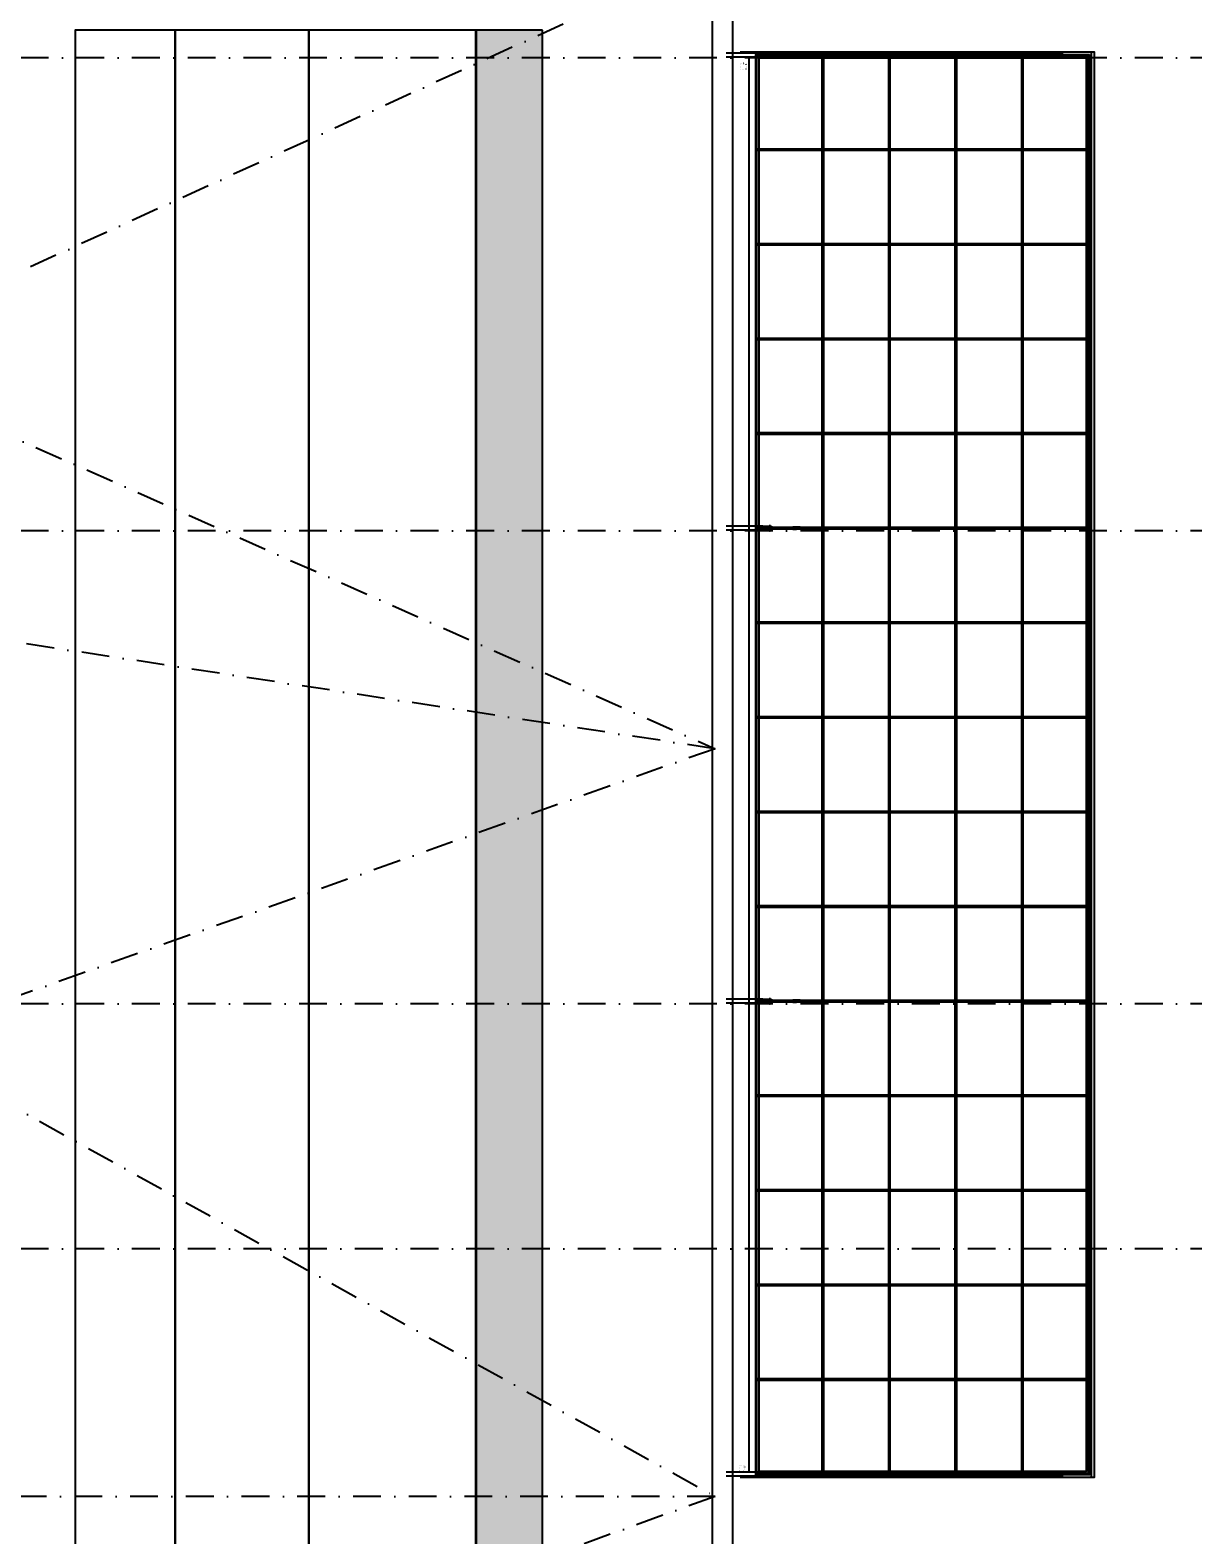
# Model space of a CAD drawing. Header units: millimetres. Extents: x -2755 to 27598, y -1135 to 13405.
# Drawn here: x 19359 to 21448, y 1641 to 4345 of the extents above; entities that cross this region are included whole.
import ezdxf

# ---------------------------------------------------------------- set-up
doc = ezdxf.new("R2010")
doc.units = ezdxf.units.MM
doc.header["$LTSCALE"] = 100
for name, pattern in [('DASHDOT', [1, 0.5, -0.25, 0, -0.25]), ('DASHDOT2', [0.5, 0.25, -0.125, 0, -0.125]), ('DOT', [0.25, 0, -0.25])]:
    doc.linetypes.add(name, pattern=pattern)
doc.layers.add('AKS', color=7, linetype='DASHDOT2', transparency=0.8)
for name, color, linetype in [('GOR', 7, 'Continuous'), ('KOLON', 7, 'Continuous'), ('OK', 7, 'Continuous'), ('OLCU DIS', 7, 'Continuous'), ('PEYZAJ', 7, 'Continuous')]:
    doc.layers.add(name, color=color, linetype=linetype)
doc.styles.add('olcu', font='romans.shx', dxfattribs={"width": 0.5})
doc.dimstyles.new('1-200', dxfattribs={"dimtxt": 40, "dimasz": 2, "dimexe": 0, "dimexo": 0, "dimgap": 10, "dimtad": 1, "dimdec": 4, "dimrnd": 0.1, "dimzin": 9, "dimdsep": 46, "dimtxsty": 'olcu', "dimblk1": 'SOL', "dimblk2": 'SAG', "dimsah": 1, "dimcen": 0, "dimse1": 1, "dimse2": 1, "dimclre": 13, "dimadec": 0, "dimazin": 0, "dimtfac": 1, "dimtdec": 4, "dimtix": 1, "dimtmove": 2, "dimatfit": 2, "dimldrblk": 'SOL', "dimfxl": 0, "dimtolj": 1, "dimarcsym": 0})

# ---------------------------------------------------------------- blocks, each defined once
blk = doc.blocks.new('cakil modulasyon')
h = blk.add_hatch()
h.set_pattern_fill('DOTS', color=0, scale=500, angle=90)
h.set_pattern_definition([(90, (-20, 71302.746), (-31.25, 15.625), [0, -31.25])])
h.paths.add_polyline_path([(20259.6, 4314.6), (20140.4, 4314.6), (20140.4, 355.4), (20259.6, 355.4)])
at = {"color": 0}
for p, q in [((19420, 4315), (19420, 355)), ((19600, 4315), (19600, 355)), ((19840, 4315), (19840, 355)), ((20140, 4315), (20140, 355))]:
    blk.add_line(p, q, dxfattribs=at)
for points in [[(20260, 4315), (19420, 4315), (19420, 355), (20260, 355)], [(19600, 4315), (19420, 4315), (19420, 355), (19600, 355)], [(19840, 4315), (19600, 4315), (19600, 355), (19840, 355)], [(20140, 4315), (19840, 4315), (19840, 355), (20140, 355)], [(20260, 4315), (20140, 4315), (20140, 355), (20260, 355)], [(20259.6, 4314.6), (20140.4, 4314.6), (20140.4, 355.4), (20259.6, 355.4)]]:
    blk.add_lwpolyline(points, close=True, dxfattribs=at)
blk = doc.blocks.new('cati duzenleme +11.00')
at = {"color": 0}
blk.add_blockref('cakil modulasyon', (-5, -2575), dxfattribs=at)
blk = doc.blocks.new('TASIYICI SISTEM (2.KAT)')
at = {"layer": 'AKS', "color": 14, "ltscale": 2}
for p, q in [((16415, -8025), (-7145, -8025)), ((16415, -8875), (-7145, -8875)), ((16415, -9725), (-7145, -9725)), ((16415, -10165), (-7145, -10165))]:
    blk.add_line(p, q, dxfattribs=at)
blk = doc.blocks.new('CELIK ASKI')
at = {"color": 0, "linetype": 'ByBlock'}
for p, q in [((-3.5, 0), (3.5, 0)), ((-3.5, -15.5), (-3.5, 0)), ((-4.7, -12.1), (-4.7, -12.1)), ((-4.4, -12.1), (-4.7, -12.1)), ((-4.7, -12.1), (-4.7, -12.8)), ((-4.7, -12.1), (-4.7, -12.9)), ((-4.7, -12.8), (-4.7, -12.9)), ((-4.4, -12.9), (-4.7, -12.9)), ((-4.5, -12.1), (-4.6, -12.9)), ((-3.8, -11.5), (-4.4, -11.5)), ((-4.4, -11.7), (-4.4, -13.3)), ((-3.8, -11.9), (-4.4, -11.9)), ((-3.8, -13.1), (-4.4, -13.1)), ((-4.4, -13.5), (-3.7, -13.5)), ((-3.5, -11.2), (-3.7, -11.2)), ((-3.7, -11.2), (-3.7, -13.7)), ((-3.7, -11.7), (-3.7, -13.3)), ((-3.7, -13.7), (-3.5, -13.7)), ((-3, -15.5), (-3.5, -15.5)), ((3, -0.5), (-3, -0.5)), ((-3, -0.5), (-3, -15.5)), ((-3, -12.1), (-2.9, -12.9)), ((3, -12.1), (-3, -12.1)), ((3, -12.9), (-3, -12.9)), ((-2.8, -12.1), (-2.9, -12.9)), ((-2.6, -12.1), (-2.7, -12.9)), ((-2.4, -12.1), (-2.5, -12.9)), ((-2.2, -12.1), (-2.3, -12.9)), ((-2, -12.1), (-2.1, -12.9)), ((-1.8, -12.1), (-1.9, -12.9)), ((-1.6, -12.1), (-1.7, -12.9)), ((-1.4, -12.1), (-1.5, -12.9)), ((-1.2, -12.1), (-1.3, -12.9)), ((-1, -12.1), (-1.1, -12.9)), ((-0.8, -12.1), (-0.9, -12.9)), ((-0.6, -12.1), (-0.7, -12.9)), ((-0.4, -12.1), (-0.5, -12.9)), ((-0.2, -12.1), (-0.3, -12.9)), ((0, -12.1), (-0.1, -12.9)), ((0.2, -12.1), (0.1, -12.9)), ((0.4, -12.1), (0.3, -12.9)), ((0.6, -12.1), (0.5, -12.9)), ((0.8, -12.1), (0.7, -12.9)), ((1, -12.1), (0.9, -12.9)), ((1.2, -12.1), (1.1, -12.9)), ((1.4, -12.1), (1.3, -12.9)), ((1.6, -12.1), (1.5, -12.9)), ((1.8, -12.1), (1.7, -12.9)), ((2, -12.1), (1.9, -12.9)), ((2.2, -12.1), (2.1, -12.9)), ((2.4, -12.1), (2.3, -12.9)), ((2.6, -12.1), (2.5, -12.9)), ((2.8, -12.1), (2.7, -12.9)), ((3, -12.1), (2.9, -12.9)), ((3, -15.5), (3, -0.5)), ((3.5, -15.5), (3, -15.5)), ((3.5, 0), (3.5, -15.5)), ((3.5, -11.3), (3.7, -11.3)), ((3.7, -13.8), (3.5, -13.8)), ((3.7, -11.3), (3.7, -13.8)), ((3.7, -11.5), (4.3, -11.5)), ((3.7, -11.5), (3.7, -13.5)), ((3.7, -11.9), (4.3, -11.9)), ((3.7, -13.1), (4.3, -13.1)), ((3.7, -13.5), (4.3, -13.5)), ((-0.5, -53.4), (-0.5, -59.3)), ((0.6, -53.4), (0.6, -59.3)), ((-1.7, -54.5), (-0.5, -54.5)), ((-1.7, -56), (-0.5, -56)), ((-1.7, -60.4), (1.8, -60.4)), ((1, -62.7), (-1, -62.7)), ((1, -63), (-1, -63)), ((1, -63.3), (-1, -63.3)), ((1, -63.6), (-1, -63.6)), ((1, -63.9), (-1, -63.9)), ((1, -64.2), (-1, -64.2)), ((1, -64.5), (-1, -64.5)), ((1, -64.8), (-1, -64.8)), ((1, -65.1), (-1, -65.1)), ((1, -65.4), (-1, -65.4)), ((1, -65.7), (-1, -65.7)), ((1, -66), (-1, -66)), ((1, -66.3), (-1, -66.3)), ((1, -66.6), (-1, -66.6)), ((1, -66.9), (-1, -66.9)), ((1, -67.2), (-1, -67.2)), ((1, -67.5), (-1, -67.5)), ((1, -67.8), (-1, -67.8)), ((1, -68.1), (-1, -68.1)), ((1, -68.4), (-1, -68.4)), ((1, -68.7), (-1, -68.7)), ((1, -69), (-1, -69)), ((1, -69.3), (-1, -69.3)), ((-1, -69.6), (1, -69.6)), ((0.8, -62.9), (-0.8, -62.9)), ((0.8, -63.2), (-0.8, -63.2)), ((0.8, -63.5), (-0.8, -63.5)), ((0.8, -63.8), (-0.8, -63.8)), ((0.8, -64.1), (-0.8, -64.1)), ((0.8, -64.4), (-0.8, -64.4)), ((0.8, -64.7), (-0.8, -64.7)), ((0.8, -65), (-0.8, -65)), ((0.8, -65.3), (-0.8, -65.3)), ((0.8, -65.6), (-0.8, -65.6)), ((0.8, -65.9), (-0.8, -65.9)), ((0.8, -66.2), (-0.8, -66.2)), ((0.8, -66.5), (-0.8, -66.5)), ((0.8, -66.8), (-0.8, -66.8)), ((0.8, -67.1), (-0.8, -67.1)), ((0.8, -67.4), (-0.8, -67.4)), ((0.8, -67.7), (-0.8, -67.7)), ((0.8, -68), (-0.8, -68)), ((0.8, -68.3), (-0.8, -68.3)), ((0.8, -68.6), (-0.8, -68.6)), ((0.8, -68.9), (-0.8, -68.9)), ((0.8, -69.2), (-0.8, -69.2)), ((0.8, -69.5), (-0.8, -69.5)), ((-0.5, -59.3), (0.6, -59.3)), ((0.6, -54.5), (1.8, -54.5)), ((0.6, -56), (1.8, -56)), ((-1.7, -525.9), (1.8, -525.9)), ((-1.7, -530.3), (-0.5, -530.3)), ((-1.7, -531.8), (-0.5, -531.8)), ((-1, -516.7), (1, -516.7)), ((1, -517), (-1, -517)), ((1, -517.3), (-1, -517.3)), ((1, -517.6), (-1, -517.6)), ((1, -517.9), (-1, -517.9)), ((1, -518.2), (-1, -518.2)), ((1, -518.5), (-1, -518.5)), ((1, -518.8), (-1, -518.8)), ((1, -519.1), (-1, -519.1)), ((1, -519.4), (-1, -519.4)), ((1, -519.7), (-1, -519.7)), ((1, -520), (-1, -520)), ((1, -520.3), (-1, -520.3)), ((1, -520.6), (-1, -520.6)), ((1, -520.9), (-1, -520.9)), ((1, -521.2), (-1, -521.2)), ((1, -521.5), (-1, -521.5)), ((1, -521.8), (-1, -521.8)), ((1, -522.1), (-1, -522.1)), ((1, -522.4), (-1, -522.4)), ((1, -522.7), (-1, -522.7)), ((1, -523), (-1, -523)), ((1, -523.3), (-1, -523.3)), ((1, -523.6), (-1, -523.6)), ((0.8, -516.8), (-0.8, -516.8)), ((0.8, -517.1), (-0.8, -517.1)), ((0.8, -517.4), (-0.8, -517.4)), ((0.8, -517.7), (-0.8, -517.7)), ((0.8, -518), (-0.8, -518)), ((0.8, -518.3), (-0.8, -518.3)), ((0.8, -518.6), (-0.8, -518.6)), ((0.8, -518.9), (-0.8, -518.9)), ((0.8, -519.2), (-0.8, -519.2)), ((0.8, -519.5), (-0.8, -519.5)), ((0.8, -519.8), (-0.8, -519.8)), ((0.8, -520.1), (-0.8, -520.1)), ((0.8, -520.4), (-0.8, -520.4)), ((0.8, -520.7), (-0.8, -520.7)), ((0.8, -521), (-0.8, -521)), ((0.8, -521.3), (-0.8, -521.3)), ((0.8, -521.6), (-0.8, -521.6)), ((0.8, -521.9), (-0.8, -521.9)), ((0.8, -522.2), (-0.8, -522.2)), ((0.8, -522.5), (-0.8, -522.5)), ((0.8, -522.8), (-0.8, -522.8)), ((0.8, -523.1), (-0.8, -523.1)), ((0.8, -523.4), (-0.8, -523.4)), ((-0.5, -532.9), (-0.5, -527)), ((-0.5, -527), (0.6, -527)), ((0.6, -532.9), (0.6, -527)), ((0.6, -530.3), (1.8, -530.3)), ((0.6, -531.8), (1.8, -531.8))]:
    blk.add_line(p, q, dxfattribs=at)
for points in [[(-0.4, -59.3), (-0.4, -3), (0.4, -3), (0.4, -59.3)], [(1, -76.1), (1, -69.6), (0.8, -69.5), (0.8, -69.4), (1, -69.3), (1, -69.3), (0.8, -69.2), (0.8, -69.1), (1, -69), (1, -69), (0.8, -68.9), (0.8, -68.8), (1, -68.7), (1, -68.7), (0.8, -68.6), (0.8, -68.5), (1, -68.4), (1, -68.4), (0.8, -68.3), (0.8, -68.2), (1, -68.1), (1, -68.1), (0.8, -68), (0.8, -67.9), (1, -67.8), (1, -67.8), (0.8, -67.7), (0.8, -67.6), (1, -67.5), (1, -67.5), (0.8, -67.4), (0.8, -67.3), (1, -67.2), (1, -67.2), (0.8, -67.1), (0.8, -67), (1, -66.9), (1, -66.9), (0.8, -66.8), (0.8, -66.7), (1, -66.6), (1, -66.6), (0.8, -66.5), (0.8, -66.4), (1, -66.3), (1, -66.3), (0.8, -66.2), (0.8, -66.1), (1, -66), (1, -66), (0.8, -65.9), (0.8, -65.8), (1, -65.7), (1, -65.7), (0.8, -65.6), (0.8, -65.5), (1, -65.4), (1, -65.4), (0.8, -65.3), (0.8, -65.2), (1, -65.1), (1, -65.1), (0.8, -65), (0.8, -64.9), (1, -64.8), (1, -64.8), (0.8, -64.7), (0.8, -64.6), (1, -64.5), (1, -64.5), (0.8, -64.4), (0.8, -64.3), (1, -64.2), (1, -64.2), (0.8, -64.1), (0.8, -64), (1, -63.9), (1, -63.9), (0.8, -63.8), (0.8, -63.7), (1, -63.6), (1, -63.6), (0.8, -63.5), (0.8, -63.4), (1, -63.3), (1, -63.3), (0.8, -63.2), (0.8, -63.1), (1, -63), (1, -63), (0.8, -62.9), (0.8, -62.8), (1, -62.7), (1, -62.7), (0.9, -62.6), (-0.9, -62.6), (-1, -62.7), (-1, -62.7), (-0.8, -62.8), (-0.8, -62.9), (-1, -63), (-1, -63), (-0.8, -63.1), (-0.8, -63.2), (-1, -63.3), (-1, -63.3), (-0.8, -63.4), (-0.8, -63.5), (-1, -63.6), (-1, -63.6), (-0.8, -63.7), (-0.8, -63.8), (-1, -63.9), (-1, -63.9), (-0.8, -64), (-0.8, -64.1), (-1, -64.2), (-1, -64.2), (-0.8, -64.3), (-0.8, -64.4), (-1, -64.5), (-1, -64.5), (-0.8, -64.6), (-0.8, -64.7), (-1, -64.8), (-1, -64.8), (-0.8, -64.9), (-0.8, -65), (-1, -65.1), (-1, -65.1), (-0.8, -65.2), (-0.8, -65.3), (-1, -65.4), (-1, -65.4), (-0.8, -65.5), (-0.8, -65.6), (-1, -65.7), (-1, -65.7), (-0.8, -65.8), (-0.8, -65.9), (-1, -66), (-1, -66), (-0.8, -66.1), (-0.8, -66.2), (-1, -66.3), (-1, -66.3), (-0.8, -66.4), (-0.8, -66.5), (-1, -66.6), (-1, -66.6), (-0.8, -66.7), (-0.8, -66.8), (-1, -66.9), (-1, -66.9), (-0.8, -67), (-0.8, -67.1), (-1, -67.2), (-1, -67.2), (-0.8, -67.3), (-0.8, -67.4), (-1, -67.5), (-1, -67.5), (-0.8, -67.6), (-0.8, -67.7), (-1, -67.8), (-1, -67.8), (-0.8, -67.9), (-0.8, -68), (-1, -68.1), (-1, -68.1), (-0.8, -68.2), (-0.8, -68.3), (-1, -68.4), (-1, -68.4), (-0.8, -68.5), (-0.8, -68.6), (-1, -68.7), (-1, -68.7), (-0.8, -68.8), (-0.8, -68.9), (-1, -69), (-1, -69), (-0.8, -69.1), (-0.8, -69.2), (-1, -69.3), (-1, -69.3), (-0.8, -69.4), (-0.8, -69.5), (-1, -69.6), (-1, -76.1)], [(1, -76.1), (1, -516.7), (0.8, -516.8), (0.8, -516.8), (1, -517), (1, -517), (0.8, -517.1), (0.8, -517.1), (1, -517.3), (1, -517.3), (0.8, -517.4), (0.8, -517.4), (1, -517.6), (1, -517.6), (0.8, -517.7), (0.8, -517.7), (1, -517.9), (1, -517.9), (0.8, -518), (0.8, -518), (1, -518.2), (1, -518.2), (0.8, -518.3), (0.8, -518.3), (1, -518.5), (1, -518.5), (0.8, -518.6), (0.8, -518.6), (1, -518.8), (1, -518.8), (0.8, -518.9), (0.8, -518.9), (1, -519.1), (1, -519.1), (0.8, -519.2), (0.8, -519.2), (1, -519.4), (1, -519.4), (0.8, -519.5), (0.8, -519.5), (1, -519.7), (1, -519.7), (0.8, -519.8), (0.8, -519.8), (1, -520), (1, -520), (0.8, -520.1), (0.8, -520.1), (1, -520.3), (1, -520.3), (0.8, -520.4), (0.8, -520.4), (1, -520.6), (1, -520.6), (0.8, -520.7), (0.8, -520.7), (1, -520.9), (1, -520.9), (0.8, -521), (0.8, -521), (1, -521.2), (1, -521.2), (0.8, -521.3), (0.8, -521.3), (1, -521.5), (1, -521.5), (0.8, -521.6), (0.8, -521.6), (1, -521.8), (1, -521.8), (0.8, -521.9), (0.8, -521.9), (1, -522.1), (1, -522.1), (0.8, -522.2), (0.8, -522.2), (1, -522.4), (1, -522.4), (0.8, -522.5), (0.8, -522.5), (1, -522.7), (1, -522.7), (0.8, -522.8), (0.8, -522.8), (1, -523), (1, -523), (0.8, -523.1), (0.8, -523.1), (1, -523.3), (1, -523.3), (0.8, -523.4), (0.8, -523.4), (1, -523.6), (1, -523.6), (0.9, -523.7), (-0.9, -523.7), (-1, -523.6), (-1, -523.6), (-0.8, -523.4), (-0.8, -523.4), (-1, -523.3), (-1, -523.3), (-0.8, -523.1), (-0.8, -523.1), (-1, -523), (-1, -523), (-0.8, -522.8), (-0.8, -522.8), (-1, -522.7), (-1, -522.7), (-0.8, -522.5), (-0.8, -522.5), (-1, -522.4), (-1, -522.4), (-0.8, -522.2), (-0.8, -522.2), (-1, -522.1), (-1, -522.1), (-0.8, -521.9), (-0.8, -521.9), (-1, -521.8), (-1, -521.8), (-0.8, -521.6), (-0.8, -521.6), (-1, -521.5), (-1, -521.5), (-0.8, -521.3), (-0.8, -521.3), (-1, -521.2), (-1, -521.2), (-0.8, -521), (-0.8, -521), (-1, -520.9), (-1, -520.9), (-0.8, -520.7), (-0.8, -520.7), (-1, -520.6), (-1, -520.6), (-0.8, -520.4), (-0.8, -520.4), (-1, -520.3), (-1, -520.3), (-0.8, -520.1), (-0.8, -520.1), (-1, -520), (-1, -520), (-0.8, -519.8), (-0.8, -519.8), (-1, -519.7), (-1, -519.7), (-0.8, -519.5), (-0.8, -519.5), (-1, -519.4), (-1, -519.4), (-0.8, -519.2), (-0.8, -519.2), (-1, -519.1), (-1, -519.1), (-0.8, -518.9), (-0.8, -518.9), (-1, -518.8), (-1, -518.8), (-0.8, -518.6), (-0.8, -518.6), (-1, -518.5), (-1, -518.5), (-0.8, -518.3), (-0.8, -518.3), (-1, -518.2), (-1, -518.2), (-0.8, -518), (-0.8, -518), (-1, -517.9), (-1, -517.9), (-0.8, -517.7), (-0.8, -517.7), (-1, -517.6), (-1, -517.6), (-0.8, -517.4), (-0.8, -517.4), (-1, -517.3), (-1, -517.3), (-0.8, -517.1), (-0.8, -517.1), (-1, -517), (-1, -517), (-0.8, -516.8), (-0.8, -516.8), (-1, -516.7), (-1, -76.1)], [(-0.4, -527), (-0.4, -537.6)], [(-0.4, -537.6), (0.4, -537.6)], [(0.4, -527), (0.4, -537.6)]]:
    blk.add_lwpolyline(points, dxfattribs=at)
for points in [[(0.9, -61.1), (1, -61.2), (1, -61.2), (0.8, -61.3), (0.8, -61.4), (1, -61.5), (1, -61.5), (0.8, -61.6), (0.8, -61.7), (1, -61.8), (1, -61.8), (0.8, -61.9), (0.8, -62), (1, -62.1), (1, -62.1), (0.8, -62.2), (0.8, -62.3), (1, -62.4), (1, -62.4), (0.8, -62.5), (0.8, -62.6), (1, -62.7), (1, -62.7), (0.8, -62.8), (0.8, -62.9), (1, -63), (1, -63), (0.8, -63.1), (0.8, -63.2), (1, -63.3), (1, -63.3), (0.8, -63.4), (0.8, -63.5), (1, -63.6), (1, -63.6), (0.8, -63.7), (0.8, -63.8), (1, -63.9), (1, -63.9), (0.8, -64), (0.8, -64.1), (1, -64.2), (1, -64.2), (0.8, -64.3), (0.8, -64.4), (1, -64.5), (1, -64.5), (0.8, -64.6), (0.8, -64.7), (1, -64.8), (1, -64.8), (0.8, -64.9), (0.8, -65), (1, -65.1), (1, -65.1), (0.8, -65.2), (0.8, -65.3), (1, -65.4), (1, -65.4), (0.8, -65.5), (0.8, -65.6), (1, -65.7), (1, -65.7), (0.8, -65.8), (0.8, -65.9), (1, -66), (1, -66), (0.8, -66.1), (0.8, -66.2), (1, -66.3), (1, -66.3), (0.8, -66.4), (0.8, -66.5), (1, -66.6), (1.5, -66.6), (1.8, -60.4), (1.8, -53.9, 0.331206), (1.5, -53.6), (1, -53.4), (0.6, -53.4), (0.6, -59.3), (-0.5, -59.3), (-0.5, -53.4), (-0.9, -53.4), (-1.5, -53.6, 0.331206), (-1.7, -53.9), (-1.7, -60.4), (-1.5, -66.6), (-1, -66.6), (-0.8, -66.5), (-0.8, -66.4), (-1, -66.3), (-1, -66.3), (-0.8, -66.2), (-0.8, -66.1), (-1, -66), (-1, -66), (-0.8, -65.9), (-0.8, -65.8), (-1, -65.7), (-1, -65.7), (-0.8, -65.6), (-0.8, -65.5), (-1, -65.4), (-1, -65.4), (-0.8, -65.3), (-0.8, -65.2), (-1, -65.1), (-1, -65.1), (-0.8, -65), (-0.8, -64.9), (-1, -64.8), (-1, -64.8), (-0.8, -64.7), (-0.8, -64.6), (-1, -64.5), (-1, -64.5), (-0.8, -64.4), (-0.8, -64.3), (-1, -64.2), (-1, -64.2), (-0.8, -64.1), (-0.8, -64), (-1, -63.9), (-1, -63.9), (-0.8, -63.8), (-0.8, -63.7), (-1, -63.6), (-1, -63.6), (-0.8, -63.5), (-0.8, -63.4), (-1, -63.3), (-1, -63.3), (-0.8, -63.2), (-0.8, -63.1), (-1, -63), (-1, -63), (-0.8, -62.9), (-0.8, -62.8), (-1, -62.7), (-1, -62.7), (-0.8, -62.6), (-0.8, -62.5), (-1, -62.4), (-1, -62.4), (-0.8, -62.3), (-0.8, -62.2), (-1, -62.1), (-1, -62.1), (-0.8, -62), (-0.8, -61.9), (-1, -61.8), (-1, -61.8), (-0.8, -61.7), (-0.8, -61.6), (-1, -61.5), (-1, -61.5), (-0.8, -61.4), (-0.8, -61.3), (-1, -61.2), (-1, -61.2), (-0.9, -61.1)], [(0.9, -525.2), (1, -525.1), (1, -525.1), (0.8, -524.9), (0.8, -524.9), (1, -524.8), (1, -524.8), (0.8, -524.6), (0.8, -524.6), (1, -524.5), (1, -524.5), (0.8, -524.3), (0.8, -524.3), (1, -524.2), (1, -524.2), (0.8, -524), (0.8, -524), (1, -523.9), (1, -523.9), (0.8, -523.7), (0.8, -523.7), (1, -523.6), (1, -523.6), (0.8, -523.4), (0.8, -523.4), (1, -523.3), (1, -523.3), (0.8, -523.1), (0.8, -523.1), (1, -523), (1, -523), (0.8, -522.8), (0.8, -522.8), (1, -522.7), (1, -522.7), (0.8, -522.5), (0.8, -522.5), (1, -522.4), (1, -522.4), (0.8, -522.2), (0.8, -522.2), (1, -522.1), (1, -522.1), (0.8, -521.9), (0.8, -521.9), (1, -521.8), (1, -521.8), (0.8, -521.6), (0.8, -521.6), (1, -521.5), (1, -521.5), (0.8, -521.3), (0.8, -521.3), (1, -521.2), (1, -521.2), (0.8, -521), (0.8, -521), (1, -520.9), (1, -520.9), (0.8, -520.7), (0.8, -520.7), (1, -520.6), (1, -520.6), (0.8, -520.4), (0.8, -520.4), (1, -520.3), (1, -520.3), (0.8, -520.1), (0.8, -520.1), (1, -520), (1, -520), (0.8, -519.8), (0.8, -519.8), (1, -519.7), (1.5, -519.7), (1.8, -525.9), (1.8, -532.4, -0.331206), (1.5, -532.7), (1, -532.9), (0.6, -532.9), (0.6, -527), (-0.5, -527), (-0.5, -532.9), (-0.9, -532.9), (-1.5, -532.7, -0.331206), (-1.7, -532.4), (-1.7, -525.9), (-1.5, -519.7), (-1, -519.7), (-0.8, -519.8), (-0.8, -519.8), (-1, -520), (-1, -520), (-0.8, -520.1), (-0.8, -520.1), (-1, -520.3), (-1, -520.3), (-0.8, -520.4), (-0.8, -520.4), (-1, -520.6), (-1, -520.6), (-0.8, -520.7), (-0.8, -520.7), (-1, -520.9), (-1, -520.9), (-0.8, -521), (-0.8, -521), (-1, -521.2), (-1, -521.2), (-0.8, -521.3), (-0.8, -521.3), (-1, -521.5), (-1, -521.5), (-0.8, -521.6), (-0.8, -521.6), (-1, -521.8), (-1, -521.8), (-0.8, -521.9), (-0.8, -521.9), (-1, -522.1), (-1, -522.1), (-0.8, -522.2), (-0.8, -522.2), (-1, -522.4), (-1, -522.4), (-0.8, -522.5), (-0.8, -522.5), (-1, -522.7), (-1, -522.7), (-0.8, -522.8), (-0.8, -522.8), (-1, -523), (-1, -523), (-0.8, -523.1), (-0.8, -523.1), (-1, -523.3), (-1, -523.3), (-0.8, -523.4), (-0.8, -523.4), (-1, -523.6), (-1, -523.6), (-0.8, -523.7), (-0.8, -523.7), (-1, -523.9), (-1, -523.9), (-0.8, -524), (-0.8, -524), (-1, -524.2), (-1, -524.2), (-0.8, -524.3), (-0.8, -524.3), (-1, -524.5), (-1, -524.5), (-0.8, -524.6), (-0.8, -524.6), (-1, -524.8), (-1, -524.8), (-0.8, -524.9), (-0.8, -524.9), (-1, -525.1), (-1, -525.1), (-0.9, -525.2)]]:
    blk.add_lwpolyline(points, format="xyb", close=True, dxfattribs=at)
for points in [[(-1, -68.1), (-0.8, -68), (-0.8, -67.9), (-1, -67.8), (-1, -67.8), (-0.8, -67.7), (-0.8, -67.6), (-1, -67.5), (-1, -67.5), (-0.8, -67.4), (-0.8, -67.3), (-1, -67.2), (-1, -67.2), (-0.8, -67.1), (-0.8, -67), (-1, -66.9), (-1, -66.9), (-0.8, -66.8), (-0.8, -66.7), (-1, -66.6), (-1, -66.6), (-1.5, -66.6), (-1.4, -68.1)], [(1.4, -68.1), (1.5, -66.6), (1, -66.6), (1, -66.6), (0.8, -66.7), (0.8, -66.8), (1, -66.9), (1, -66.9), (0.8, -67), (0.8, -67.1), (1, -67.2), (1, -67.2), (0.8, -67.3), (0.8, -67.4), (1, -67.5), (1, -67.5), (0.8, -67.6), (0.8, -67.7), (1, -67.8), (1, -67.8), (0.8, -67.9), (0.8, -68), (1, -68.1)], [(-1, -518.2), (-0.8, -518.3), (-0.8, -518.3), (-1, -518.5), (-1, -518.5), (-0.8, -518.6), (-0.8, -518.6), (-1, -518.8), (-1, -518.8), (-0.8, -518.9), (-0.8, -518.9), (-1, -519.1), (-1, -519.1), (-0.8, -519.2), (-0.8, -519.2), (-1, -519.4), (-1, -519.4), (-0.8, -519.5), (-0.8, -519.5), (-1, -519.7), (-1, -519.7), (-1.5, -519.7), (-1.4, -518.2)], [(1.4, -518.2), (1.5, -519.7), (1, -519.7), (1, -519.7), (0.8, -519.5), (0.8, -519.5), (1, -519.4), (1, -519.4), (0.8, -519.2), (0.8, -519.2), (1, -519.1), (1, -519.1), (0.8, -518.9), (0.8, -518.9), (1, -518.8), (1, -518.8), (0.8, -518.6), (0.8, -518.6), (1, -518.5), (1, -518.5), (0.8, -518.3), (0.8, -518.3), (1, -518.2)]]:
    blk.add_lwpolyline(points, close=True, dxfattribs=at)
for centre, radius, start, end in [((-3.9, -11.7), 0.472, 153.3648, 206.5684), ((-1.1, -12.5), 3.35, 170.0614, 189.8718), ((-3.9, -13.3), 0.472, 153.3648, 206.5684), ((-4.2, -11.7), 0.472, 333.3648, 26.5684), ((-7.1, -12.5), 3.35, 350.0614, 9.8718), ((-4.2, -13.3), 0.472, 333.3648, 26.5684), ((3.8, -11.7), 0.472, 333.3436, 26.5897), ((0.9, -12.5), 3.36, 350.0674, 9.8658), ((3.8, -13.3), 0.472, 333.3436, 26.5897)]:
    blk.add_arc(centre, radius, start, end, dxfattribs=at)
blk = doc.blocks.new('AMBULANS SACAGI')
at = {"color": 0, "linetype": 'ByBlock'}
blk.add_line((61.1, -1266.5, -0.1), (61.1, 1275, -0.1), dxfattribs=at)
for points in [[(85.8, 1283.5), (20, 1283.5)], [(85.8, 1276.5), (20, 1276.5)], [(45, -1275.5), (681.5, -1275.5), (681.5, 1285.5), (45, 1285.5)], [(192.5, 1279), (192.5, 1111), (75, 1111), (75, 1279), (192.5, 1279)], [(312, 1279), (312, 1111), (194.5, 1111), (194.5, 1279), (312, 1279)], [(431.5, 1279), (431.5, 1111), (314, 1111), (314, 1279), (431.5, 1279)], [(551, 1279), (551, 1111), (433.5, 1111), (433.5, 1279), (551, 1279)], [(670.5, 1279), (670.5, 1111), (553, 1111), (553, 1279), (670.5, 1279)], [(676.5, -1275.5), (676.5, 1285.5)], [(192.5, 1109), (192.5, 941), (75, 941), (75, 1109), (192.5, 1109)], [(312, 1109), (312, 941), (194.5, 941), (194.5, 1109), (312, 1109)], [(431.5, 1109), (431.5, 941), (314, 941), (314, 1109), (431.5, 1109)], [(551, 1109), (551, 941), (433.5, 941), (433.5, 1109), (551, 1109)], [(670.5, 1109), (670.5, 941), (553, 941), (553, 1109), (670.5, 1109)], [(192.5, 939), (192.5, 771), (75, 771), (75, 939), (192.5, 939)], [(312, 939), (312, 771), (194.5, 771), (194.5, 939), (312, 939)], [(431.5, 939), (431.5, 771), (314, 771), (314, 939), (431.5, 939)], [(551, 939), (551, 771), (433.5, 771), (433.5, 939), (551, 939)], [(670.5, 939), (670.5, 771), (553, 771), (553, 939), (670.5, 939)], [(192.5, 769), (192.5, 601), (75, 601), (75, 769), (192.5, 769)], [(312, 769), (312, 601), (194.5, 601), (194.5, 769), (312, 769)], [(431.5, 769), (431.5, 601), (314, 601), (314, 769), (431.5, 769)], [(551, 769), (551, 601), (433.5, 601), (433.5, 769), (551, 769)], [(670.5, 769), (670.5, 601), (553, 601), (553, 769), (670.5, 769)], [(192.5, 599), (192.5, 431), (75, 431), (75, 599), (192.5, 599)], [(312, 599), (312, 431), (194.5, 431), (194.5, 599), (312, 599)], [(431.5, 599), (431.5, 431), (314, 431), (314, 599), (431.5, 599)], [(551, 599), (551, 431), (433.5, 431), (433.5, 599), (551, 599)], [(670.5, 599), (670.5, 431), (553, 431), (553, 599), (670.5, 599)], [(85.8, 433.5), (20, 433.5)], [(85.8, 426.5), (20, 426.5)], [(192.5, 429), (192.5, 261), (75, 261), (75, 429), (192.5, 429)], [(312, 429), (312, 261), (194.5, 261), (194.5, 429), (312, 429)], [(431.5, 429), (431.5, 261), (314, 261), (314, 429), (431.5, 429)], [(551, 429), (551, 261), (433.5, 261), (433.5, 429), (551, 429)], [(670.5, 429), (670.5, 261), (553, 261), (553, 429), (670.5, 429)], [(192.5, 259), (192.5, 91), (75, 91), (75, 259), (192.5, 259)], [(312, 259), (312, 91), (194.5, 91), (194.5, 259), (312, 259)], [(431.5, 259), (431.5, 91), (314, 91), (314, 259), (431.5, 259)], [(551, 259), (551, 91), (433.5, 91), (433.5, 259), (551, 259)], [(670.5, 259), (670.5, 91), (553, 91), (553, 259), (670.5, 259)], [(192.5, 89), (192.5, -79), (75, -79), (75, 89), (192.5, 89)], [(312, 89), (312, -79), (194.5, -79), (194.5, 89), (312, 89)], [(431.5, 89), (431.5, -79), (314, -79), (314, 89), (431.5, 89)], [(551, 89), (551, -79), (433.5, -79), (433.5, 89), (551, 89)], [(670.5, 89), (670.5, -79), (553, -79), (553, 89), (670.5, 89)], [(192.5, -81), (192.5, -249), (75, -249), (75, -81), (192.5, -81)], [(312, -81), (312, -249), (194.5, -249), (194.5, -81), (312, -81)], [(431.5, -81), (431.5, -249), (314, -249), (314, -81), (431.5, -81)], [(551, -81), (551, -249), (433.5, -249), (433.5, -81), (551, -81)], [(670.5, -81), (670.5, -249), (553, -249), (553, -81), (670.5, -81)], [(192.5, -251), (192.5, -419), (75, -419), (75, -251), (192.5, -251)], [(312, -251), (312, -419), (194.5, -419), (194.5, -251), (312, -251)], [(431.5, -251), (431.5, -419), (314, -419), (314, -251), (431.5, -251)], [(551, -251), (551, -419), (433.5, -419), (433.5, -251), (551, -251)], [(670.5, -251), (670.5, -419), (553, -419), (553, -251), (670.5, -251)], [(85.8, -416.5), (20, -416.5)], [(85.8, -423.5), (20, -423.5)], [(192.5, -421), (192.5, -589), (75, -589), (75, -421), (192.5, -421)], [(312, -421), (312, -589), (194.5, -589), (194.5, -421), (312, -421)], [(431.5, -421), (431.5, -589), (314, -589), (314, -421), (431.5, -421)], [(551, -421), (551, -589), (433.5, -589), (433.5, -421), (551, -421)], [(670.5, -421), (670.5, -589), (553, -589), (553, -421), (670.5, -421)], [(192.5, -591), (192.5, -759), (75, -759), (75, -591), (192.5, -591)], [(312, -591), (312, -759), (194.5, -759), (194.5, -591), (312, -591)], [(431.5, -591), (431.5, -759), (314, -759), (314, -591), (431.5, -591)], [(551, -591), (551, -759), (433.5, -759), (433.5, -591), (551, -591)], [(670.5, -591), (670.5, -759), (553, -759), (553, -591), (670.5, -591)], [(192.5, -761), (192.5, -929), (75, -929), (75, -761), (192.5, -761)], [(312, -761), (312, -929), (194.5, -929), (194.5, -761), (312, -761)], [(431.5, -761), (431.5, -929), (314, -929), (314, -761), (431.5, -761)], [(551, -761), (551, -929), (433.5, -929), (433.5, -761), (551, -761)], [(670.5, -761), (670.5, -929), (553, -929), (553, -761), (670.5, -761)], [(192.5, -931), (192.5, -1099), (75, -1099), (75, -931), (192.5, -931)], [(312, -931), (312, -1099), (194.5, -1099), (194.5, -931), (312, -931)], [(431.5, -931), (431.5, -1099), (314, -1099), (314, -931), (431.5, -931)], [(551, -931), (551, -1099), (433.5, -1099), (433.5, -931), (551, -931)], [(670.5, -931), (670.5, -1099), (553, -1099), (553, -931), (670.5, -931)], [(192.5, -1101), (192.5, -1269), (75, -1269), (75, -1101), (192.5, -1101)], [(312, -1101), (312, -1269), (194.5, -1269), (194.5, -1101), (312, -1101)], [(431.5, -1101), (431.5, -1269), (314, -1269), (314, -1101), (431.5, -1101)], [(551, -1101), (551, -1269), (433.5, -1269), (433.5, -1101), (551, -1101)], [(670.5, -1101), (670.5, -1269), (553, -1269), (553, -1101), (670.5, -1101)], [(85.8, -1266.5), (20, -1266.5)], [(85.8, -1273.5), (20, -1273.5)]]:
    blk.add_lwpolyline(points, dxfattribs=at)
for points in [[(194.5, 1281), (194.5, 1109), (73, 1109), (73, 1281)], [(79, 1275), (666.5, 1275), (666.5, -1265), (79, -1265)], [(85.8, 1276.5), (85.8, 1283.5), (623.4, 1283.5), (623.4, 1276.5)], [(314, 1281), (314, 1109), (192.5, 1109), (192.5, 1281)], [(433.5, 1281), (433.5, 1109), (312, 1109), (312, 1281)], [(553, 1281), (553, 1109), (431.5, 1109), (431.5, 1281)], [(672.5, 1281), (672.5, 1109), (551, 1109), (551, 1281)], [(194.5, 1111), (194.5, 939), (73, 939), (73, 1111)], [(314, 1111), (314, 939), (192.5, 939), (192.5, 1111)], [(433.5, 1111), (433.5, 939), (312, 939), (312, 1111)], [(553, 1111), (553, 939), (431.5, 939), (431.5, 1111)], [(672.5, 1111), (672.5, 939), (551, 939), (551, 1111)], [(194.5, 941), (194.5, 769), (73, 769), (73, 941)], [(314, 941), (314, 769), (192.5, 769), (192.5, 941)], [(433.5, 941), (433.5, 769), (312, 769), (312, 941)], [(553, 941), (553, 769), (431.5, 769), (431.5, 941)], [(672.5, 941), (672.5, 769), (551, 769), (551, 941)], [(194.5, 771), (194.5, 599), (73, 599), (73, 771)], [(314, 771), (314, 599), (192.5, 599), (192.5, 771)], [(433.5, 771), (433.5, 599), (312, 599), (312, 771)], [(553, 771), (553, 599), (431.5, 599), (431.5, 771)], [(672.5, 771), (672.5, 599), (551, 599), (551, 771)], [(194.5, 601), (194.5, 429), (73, 429), (73, 601)], [(314, 601), (314, 429), (192.5, 429), (192.5, 601)], [(433.5, 601), (433.5, 429), (312, 429), (312, 601)], [(553, 601), (553, 429), (431.5, 429), (431.5, 601)], [(672.5, 601), (672.5, 429), (551, 429), (551, 601)], [(194.5, 431), (194.5, 259), (73, 259), (73, 431)], [(314, 431), (314, 259), (192.5, 259), (192.5, 431)], [(433.5, 431), (433.5, 259), (312, 259), (312, 431)], [(553, 431), (553, 259), (431.5, 259), (431.5, 431)], [(672.5, 431), (672.5, 259), (551, 259), (551, 431)], [(194.5, 261), (194.5, 89), (73, 89), (73, 261)], [(314, 261), (314, 89), (192.5, 89), (192.5, 261)], [(433.5, 261), (433.5, 89), (312, 89), (312, 261)], [(553, 261), (553, 89), (431.5, 89), (431.5, 261)], [(672.5, 261), (672.5, 89), (551, 89), (551, 261)], [(194.5, 91), (194.5, -81), (73, -81), (73, 91)], [(314, 91), (314, -81), (192.5, -81), (192.5, 91)], [(433.5, 91), (433.5, -81), (312, -81), (312, 91)], [(553, 91), (553, -81), (431.5, -81), (431.5, 91)], [(672.5, 91), (672.5, -81), (551, -81), (551, 91)], [(194.5, -79), (194.5, -251), (73, -251), (73, -79)], [(314, -79), (314, -251), (192.5, -251), (192.5, -79)], [(433.5, -79), (433.5, -251), (312, -251), (312, -79)], [(553, -79), (553, -251), (431.5, -251), (431.5, -79)], [(672.5, -79), (672.5, -251), (551, -251), (551, -79)], [(194.5, -249), (194.5, -421), (73, -421), (73, -249)], [(314, -249), (314, -421), (192.5, -421), (192.5, -249)], [(433.5, -249), (433.5, -421), (312, -421), (312, -249)], [(553, -249), (553, -421), (431.5, -421), (431.5, -249)], [(672.5, -249), (672.5, -421), (551, -421), (551, -249)], [(194.5, -419), (194.5, -591), (73, -591), (73, -419)], [(314, -419), (314, -591), (192.5, -591), (192.5, -419)], [(433.5, -419), (433.5, -591), (312, -591), (312, -419)], [(553, -419), (553, -591), (431.5, -591), (431.5, -419)], [(672.5, -419), (672.5, -591), (551, -591), (551, -419)], [(194.5, -589), (194.5, -761), (73, -761), (73, -589)], [(314, -589), (314, -761), (192.5, -761), (192.5, -589)], [(433.5, -589), (433.5, -761), (312, -761), (312, -589)], [(553, -589), (553, -761), (431.5, -761), (431.5, -589)], [(672.5, -589), (672.5, -761), (551, -761), (551, -589)], [(194.5, -759), (194.5, -931), (73, -931), (73, -759)], [(314, -759), (314, -931), (192.5, -931), (192.5, -759)], [(433.5, -759), (433.5, -931), (312, -931), (312, -759)], [(553, -759), (553, -931), (431.5, -931), (431.5, -759)], [(672.5, -759), (672.5, -931), (551, -931), (551, -759)], [(194.5, -929), (194.5, -1101), (73, -1101), (73, -929)], [(314, -929), (314, -1101), (192.5, -1101), (192.5, -929)], [(433.5, -929), (433.5, -1101), (312, -1101), (312, -929)], [(553, -929), (553, -1101), (431.5, -1101), (431.5, -929)], [(672.5, -929), (672.5, -1101), (551, -1101), (551, -929)], [(194.5, -1099), (194.5, -1271), (73, -1271), (73, -1099)], [(314, -1099), (314, -1271), (192.5, -1271), (192.5, -1099)], [(433.5, -1099), (433.5, -1271), (312, -1271), (312, -1099)], [(553, -1099), (553, -1271), (431.5, -1271), (431.5, -1099)], [(672.5, -1099), (672.5, -1271), (551, -1271), (551, -1099)], [(85.8, -1273.5), (85.8, -1266.5), (623.4, -1266.5), (623.4, -1273.5)]]:
    blk.add_lwpolyline(points, close=True, dxfattribs=at)
at = {"color": 0, "linetype": 'DOT', "ltscale": 0.1}
for points in [[(55.9, 1255), (55.9, 1265), (45.9, 1265), (45.9, 1255)], [(53.4, -1265), (53.4, -1255), (43.4, -1255), (43.4, -1265)]]:
    blk.add_lwpolyline(points, close=True, dxfattribs=at)
at = {"color": 0, "linetype": 'ByBlock', "rotation": 90}
for p in [(85.8, 1280), (85.8, 430), (85.8, -420), (85.8, -1270)]:
    blk.add_blockref('CELIK ASKI', p, dxfattribs=at)
blk = doc.blocks.new('SOL')
at = {"color": 0}
for p, q in [((0, 30), (0, -7)), ((7.6, 0), (-7, 0))]:
    blk.add_line(p, q, dxfattribs=at)
blk.add_circle((0, 0), 3, dxfattribs=at)
blk = doc.blocks.new('SAG')
at = {"color": 0}
for p, q in [((7.6, 0), (-7, 0)), ((0, -30), (0, 7))]:
    blk.add_line(p, q, dxfattribs=at)
blk.add_circle((0, 0), 3, dxfattribs=at)
blk = doc.blocks.new('*D358')
at = {"layer": 'OLCU DIS', "color": 0, "lineweight": -2, "transparency": 16777216}
blk.add_line((22230, 12198), (22230, 1712), dxfattribs=at)
at = {"layer": 'OLCU DIS', "color": 0, "lineweight": -2, "transparency": 16777216, "xscale": 2, "yscale": 2, "zscale": 2}
for name, p, rotation in [('SOL', (22230, 12200), 90), ('SAG', (22230, 1710), 270)]:
    blk.add_blockref(name, p, dxfattribs=dict(at, rotation=rotation))
at = {"layer": 'OLCU DIS', "color": 0, "transparency": 16777216, "insert": (22200, 6955), "char_height": 40, "attachment_point": 5, "rotation": 90, "style": 'olcu'}
blk.add_mtext('\\A1;10490', dxfattribs=at)
blk = doc.blocks.new('_Open30')
at = {"color": 0, "linetype": 'ByBlock', "lineweight": -2}
for p, q in [((-1, 0.3), (0, 0)), ((0, 0), (-1, -0.3)), ((0, 0), (-1, 0))]:
    blk.add_line(p, q, dxfattribs=at)
blk = doc.blocks.new('*D383')
at = {"layer": 'OLCU DIS', "color": 0, "lineweight": -2, "transparency": 16777216}
blk.add_line((21990, 4478), (21990, 1712), dxfattribs=at)
at = {"layer": 'OLCU DIS', "color": 0, "lineweight": -2, "transparency": 16777216, "xscale": 2, "yscale": 2, "zscale": 2}
for name, p, rotation in [('SOL', (21990, 4480), 90), ('SAG', (21990, 1710), 270)]:
    blk.add_blockref(name, p, dxfattribs=dict(at, rotation=rotation))
at = {"layer": 'OLCU DIS', "color": 0, "transparency": 16777216, "insert": (21960, 3095), "char_height": 40, "attachment_point": 5, "rotation": 90, "style": 'olcu'}
blk.add_mtext('\\A1;2770', dxfattribs=at)
blk = doc.blocks.new('*D401')
at = {"layer": 'OLCU DIS', "color": 0, "lineweight": -2, "transparency": 16777216}
blk.add_line((21870, 4478), (21870, 3412), dxfattribs=at)
at = {"layer": 'OLCU DIS', "color": 0, "lineweight": -2, "transparency": 16777216, "xscale": 2, "yscale": 2, "zscale": 2}
for name, p, rotation in [('SOL', (21870, 4480), 90), ('SAG', (21870, 3410), 270)]:
    blk.add_blockref(name, p, dxfattribs=dict(at, rotation=rotation))
at = {"layer": 'OLCU DIS', "color": 0, "transparency": 16777216, "insert": (21840, 3945), "char_height": 40, "attachment_point": 5, "rotation": 90, "style": 'olcu'}
blk.add_mtext('\\A1;1070', dxfattribs=at)
blk = doc.blocks.new('*D402')
at = {"layer": 'OLCU DIS', "color": 0, "lineweight": -2, "transparency": 16777216}
blk.add_line((21870, 2008), (21870, 1712), dxfattribs=at)
at = {"layer": 'OLCU DIS', "color": 0, "lineweight": -2, "transparency": 16777216, "xscale": 2, "yscale": 2, "zscale": 2}
for name, p, rotation in [('SOL', (21870, 2010), 90), ('SAG', (21870, 1710), 270)]:
    blk.add_blockref(name, p, dxfattribs=dict(at, rotation=rotation))
at = {"layer": 'OLCU DIS', "color": 0, "transparency": 16777216, "insert": (21840, 1860), "char_height": 40, "attachment_point": 5, "rotation": 90, "style": 'olcu'}
blk.add_mtext('\\A1;300', dxfattribs=at)
blk = doc.blocks.new('*D438')
at = {"layer": 'OLCU DIS', "color": 0, "lineweight": -2, "transparency": 16777216}
blk.add_line((21870, 3408), (21870, 2842), dxfattribs=at)
at = {"layer": 'OLCU DIS', "color": 0, "lineweight": -2, "transparency": 16777216, "xscale": 2, "yscale": 2, "zscale": 2}
for name, p, rotation in [('SOL', (21870, 3410), 90), ('SAG', (21870, 2840), 270)]:
    blk.add_blockref(name, p, dxfattribs=dict(at, rotation=rotation))
at = {"layer": 'OLCU DIS', "color": 0, "transparency": 16777216, "insert": (21840, 3125), "char_height": 40, "attachment_point": 5, "rotation": 90, "style": 'olcu'}
blk.add_mtext('\\A1;570', dxfattribs=at)
blk = doc.blocks.new('*D439')
at = {"layer": 'OLCU DIS', "color": 0, "lineweight": -2, "transparency": 16777216}
blk.add_line((21870, 2838), (21870, 2632), dxfattribs=at)
at = {"layer": 'OLCU DIS', "color": 0, "lineweight": -2, "transparency": 16777216, "xscale": 2, "yscale": 2, "zscale": 2}
for name, p, rotation in [('SOL', (21870, 2840), 90), ('SAG', (21870, 2630), 270)]:
    blk.add_blockref(name, p, dxfattribs=dict(at, rotation=rotation))
at = {"layer": 'OLCU DIS', "color": 0, "transparency": 16777216, "insert": (21840, 2735), "char_height": 40, "attachment_point": 5, "rotation": 90, "style": 'olcu'}
blk.add_mtext('\\A1;210', dxfattribs=at)
blk = doc.blocks.new('*D440')
at = {"layer": 'OLCU DIS', "color": 0, "lineweight": -2, "transparency": 16777216}
blk.add_line((21870, 2628), (21870, 2292), dxfattribs=at)
at = {"layer": 'OLCU DIS', "color": 0, "lineweight": -2, "transparency": 16777216, "xscale": 2, "yscale": 2, "zscale": 2}
for name, p, rotation in [('SOL', (21870, 2630), 90), ('SAG', (21870, 2290), 270)]:
    blk.add_blockref(name, p, dxfattribs=dict(at, rotation=rotation))
at = {"layer": 'OLCU DIS', "color": 0, "transparency": 16777216, "insert": (21840, 2460), "char_height": 40, "attachment_point": 5, "rotation": 90, "style": 'olcu'}
blk.add_mtext('\\A1;340', dxfattribs=at)
blk = doc.blocks.new('*D441')
at = {"layer": 'OLCU DIS', "color": 0, "lineweight": -2, "transparency": 16777216}
blk.add_line((21870, 2288), (21870, 2012), dxfattribs=at)
at = {"layer": 'OLCU DIS', "color": 0, "lineweight": -2, "transparency": 16777216, "xscale": 2, "yscale": 2, "zscale": 2}
for name, p, rotation in [('SOL', (21870, 2290), 90), ('SAG', (21870, 2010), 270)]:
    blk.add_blockref(name, p, dxfattribs=dict(at, rotation=rotation))
at = {"layer": 'OLCU DIS', "color": 0, "transparency": 16777216, "insert": (21840, 2150), "char_height": 40, "attachment_point": 5, "rotation": 90, "style": 'olcu'}
blk.add_mtext('\\A1;280', dxfattribs=at)

msp = doc.modelspace()

# ---------------------------------------------------------------- linework, layer by layer
at = {"layer": 'GOR', "color": 30}
for points in [[(-112, 4713), (-112, 4568.00004), (4328, 4568.00004), (4328, 2642.00004), (-12, 2642.00004), (-12, -1.99996), (4308, -2.00008), (4308, -121.99993), (5770.5332, -121.99997), (6128.48329, 498.00003), (7871.51671, 498.00003), (8229.4668, -121.99996), (9692, -121.99996), (9692, -1.99979), (13548.00349, -1.99983), (13548.00349, -1.99989), (14832, -1.99988), (14832, -1.99983), (20622, -1.99991), (20622, 6042.00009), (19112, 6041.99996)], [(10320, 1970.00007), (10320, 35.0002), (13584.99273, 35.00017), (13584.99273, 35.00011), (14795, 35.00012), (14795, 35.00017), (20585, 35.00009), (20585, 6005.00009), (19112, 6005.00009)]]:
    msp.add_lwpolyline(points, dxfattribs=at)
at = {"layer": 'OK', "color": 252, "linetype": 'DASHDOT'}
for p, q in [((20590, 3053.65412), (18250, 3410.00004)), ((20590, 1710.00004), (18250, 1710.00004))]:
    msp.add_line(p, q, dxfattribs=at)
for points in [[(20590, 4480.00013), (19003.807, 3757.49732)], [(19003.807, 3757.49732), (20590, 3053.65412)], [(20590, 3053.65412), (19113.85946, 2529.82004)], [(19113.85946, 2529.82004), (20590, 1710.00004)], [(20590, 1710.00004), (19113.6517, 1176.74333)]]:
    msp.add_lwpolyline(points, dxfattribs=at)

# ---------------------------------------------------------------- block references
at = {"layer": 'GOR', "color": 16}
msp.add_blockref('AMBULANS SACAGI', (20590, 3020), dxfattribs=at)
at = {"layer": 'KOLON', "color": 4}
msp.add_blockref('TASIYICI SISTEM (2.KAT)', (5880, 12320.00009), dxfattribs=at)
at = {"layer": 'PEYZAJ', "color": 56}
msp.add_blockref('cati duzenleme +11.00', (25, 2605.00004), dxfattribs=at)

# ---------------------------------------------------------------- dimensions: what is measured, and where the dimension line sits
at = {"layer": 'OLCU DIS'}
for base, p1, p2, picture, middle in [((22230.0001604373, 1710.0000867028), (5815.000001362, 12200.0000385072), (15700.000001362, 1710.0000867028), '*D358', (22200.0001604373, 6955.000062605)), ((21990.0001604373, 1710.0000867028), (19100.0000013622, 4480.0000385072), (15700.000001362, 1710.0000867028), '*D383', (21960.0001604373, 3095.000062605)), ((21870.00016, 3410.000087), (18980.000001, 4480.000039), (15700, 3410.000087), '*D401', (21840.00016, 3945.000063)), ((21870.00016, 2840.00009), (15700, 3410.00009), (15700, 2840.00009), '*D438', (21840.00016, 3125.00009)), ((21870.00016, 2630.00009), (15700, 2840.00009), (15700, 2630.00009), '*D439', (21840.00016, 2735.00009)), ((21870.00016, 2290.000039), (15700.000001, 2630.000087), (15700.000003, 2290.000039), '*D440', (21840.00016, 2460.000063)), ((21870.00016, 2010.00004), (15700, 2290.00004), (15700, 2010.00004), '*D441', (21840.00016, 2150.00004)), ((21870.00016, 1710.000087), (15700.000001, 2010.000039), (15700.000001, 1710.000087), '*D402', (21840.00016, 1860.000063))]:
    dim = msp.add_linear_dim(base=base, p1=p1, p2=p2, angle=90, dimstyle='1-200', override={"dimldrblk": 'Open30'}, dxfattribs=at)
    dim.commit()
    dim.dimension.update_dxf_attribs({"geometry": picture, "text_midpoint": middle})

doc.saveas('drawing.dxf')
